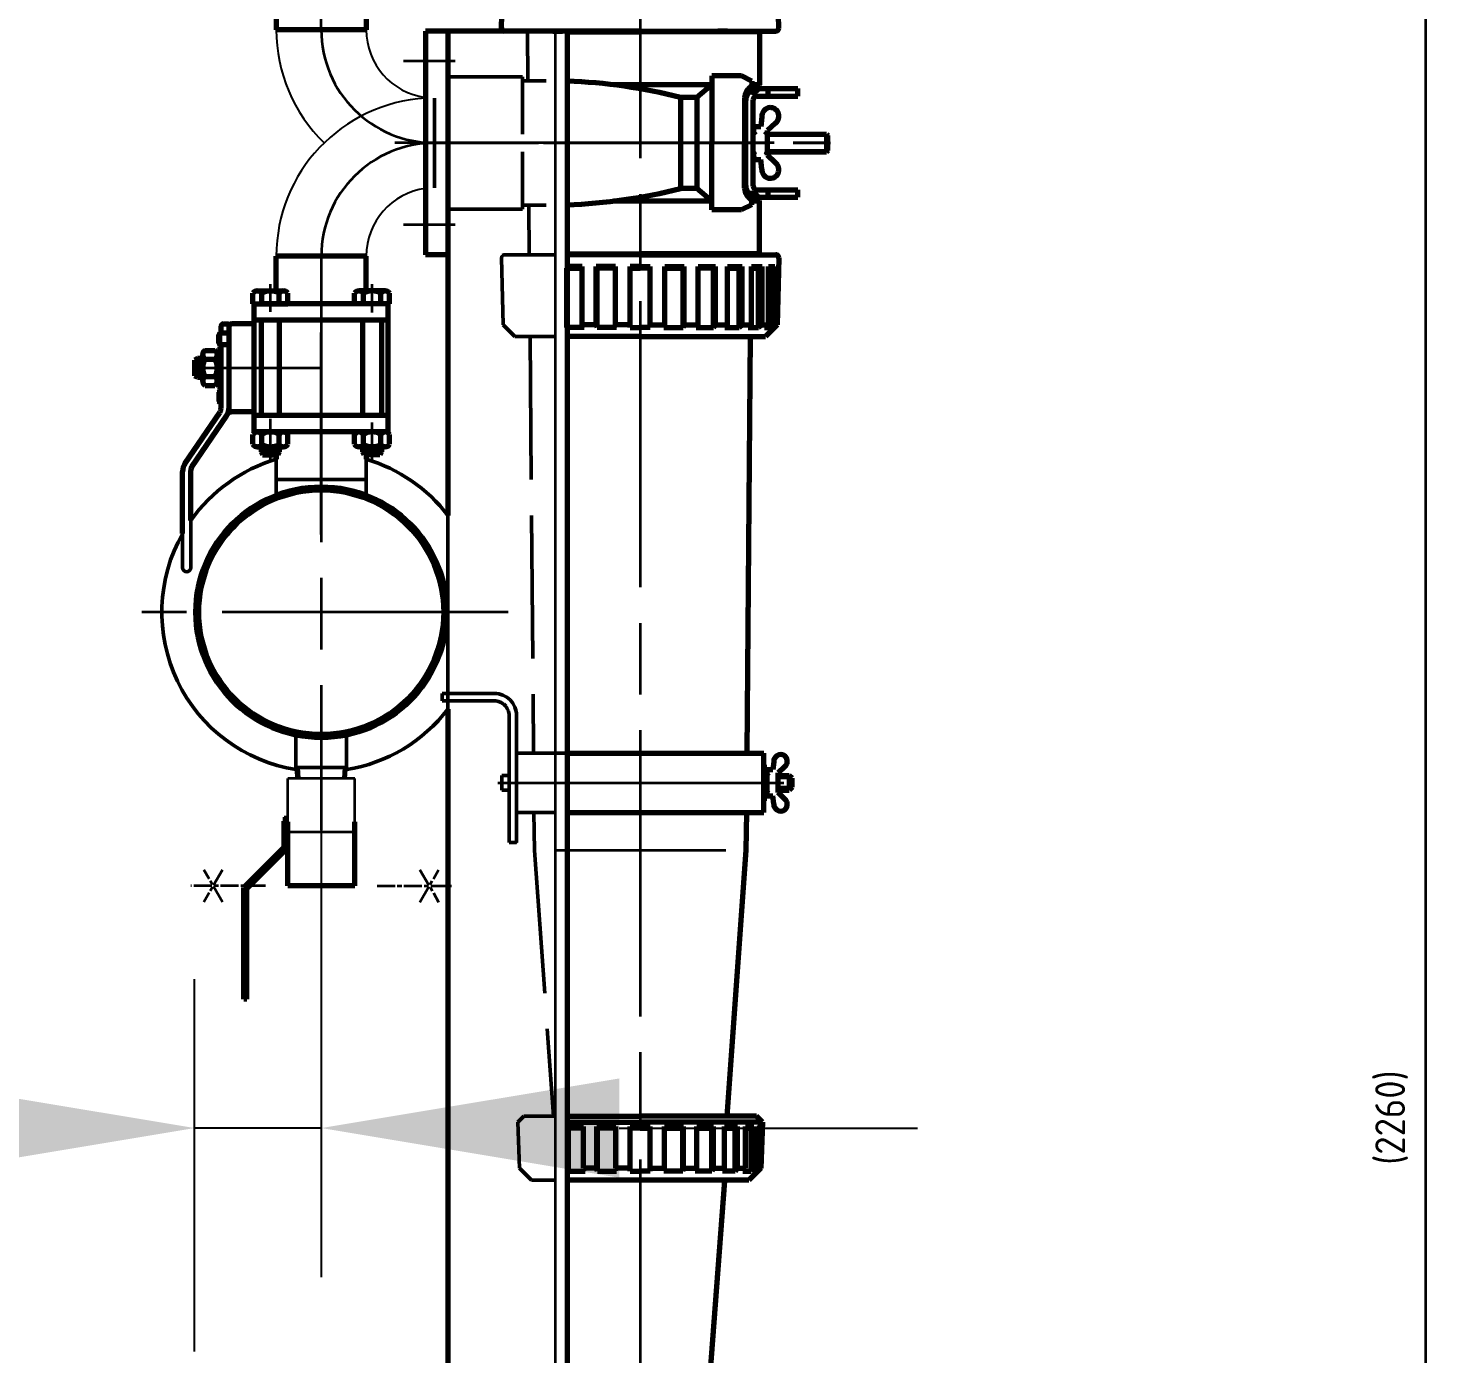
# Model space of a CAD drawing. Header units: millimetres. Extents: x 4423 to 6629, y 3249 to 4171.
# Drawn here: x 4978.6 to 5096.9, y 3859.5 to 3970.7 of the extents above; entities that cross this region are included whole.
import ezdxf

# ---------------------------------------------------------------- set-up
doc = ezdxf.new("R2010")
doc.units = ezdxf.units.MM
for name, pattern in [('ACAD_ISO02W100', [15, 12, -3]), ('ACAD_ISO08W100', [36, 24, -3, 6, -3]), ('DASHED', [0.75, 0.5, -0.25])]:
    doc.linetypes.add(name, pattern=pattern)
doc.layers.add('AHL-CON-70', color=7, linetype='Continuous')
doc.layers.add('AHL-DAS-35', color=3, linetype='DASHED')
for name, color, linetype, lineweight in [('AM_0', 7, 'Continuous', 50), ('M_EQUIP_D1', 3, 'Continuous', 35), ('M_EQUIP_E3', 3, 'Continuous', 35), ('M_EQUIP_E5', 2, 'ACAD_ISO02W100', 50), ('M_EQUIP_E7', 7, 'Continuous', 70), ('M_TANKS_E7', 7, 'Continuous', 70)]:
    doc.layers.add(name, color=color, linetype=linetype, lineweight=lineweight)
doc.styles.add('Simplex', font='SIMPLEX.SHX')
doc.styles.get("Standard").update_dxf_attribs({"font": 'ISOCP.SHX'})
doc.dimstyles.new('AM_ISO$0', dxfattribs={"dimtxt": 3.5, "dimasz": 2.5, "dimexe": 1, "dimexo": 1, "dimgap": 1.5, "dimtad": 1, "dimdsep": 46, "dimtxsty": 'Standard', "dimcen": 0, "dimclrd": 256, "dimclre": 256, "dimclrt": 2, "dimadec": 0, "dimazin": 2, "dimtp": 0.1, "dimtm": 0.1, "dimtfac": 0.71, "dimtmove": 0, "dimatfit": 0, "dimfxl": 1, "dimlwd": -1, "dimlwe": -1, "dimarcsym": 0})
doc.dimstyles.new('nordic-1-35-0', dxfattribs={"dimscale": 10, "dimtxt": 3.5, "dimasz": 2.5, "dimexe": 1.25, "dimexo": 0, "dimgap": 0.6, "dimtad": 1, "dimdec": 0, "dimdsep": 46, "dimtxsty": 'Simplex', "dimcen": 2.5, "dimclrd": 3, "dimclre": 3, "dimclrt": 3, "dimadec": 1, "dimazin": 2, "dimtfac": 1, "dimtdec": 0, "dimtmove": 0, "dimatfit": 0, "dimfxl": 1, "dimtolj": 1, "dimtzin": 0, "dimarcsym": 0})

# ---------------------------------------------------------------- blocks, each defined once
blk = doc.blocks.new('*D27')
at = {"layer": 'Defpoints', "color": 0, "linetype": 'Continuous', "transparency": 16777216}
for p in [(5003.21, 3903.42), (4992.59, 3878.42), (4992.59, 3859.67)]:
    blk.add_point(p, dxfattribs=at)
at = {"layer": 'M_EQUIP_D1', "color": 3, "linetype": 'Continuous', "lineweight": -2, "transparency": 16777216}
for p, q in [((5003.21, 3903.42), (5003.21, 3865.92)), ((4992.59, 3859.67), (4992.59, 3890.92)), ((4967.59, 3878.42), (4914.4, 3878.42)), ((5003.21, 3878.42), (4992.59, 3878.42)), ((5028.21, 3878.42), (5053.21, 3878.42))]:
    blk.add_line(p, q, dxfattribs=at)
at = {"layer": 'M_EQUIP_D1', "color": 3, "linetype": 'Continuous', "transparency": 16777216}
for points in [[(4967.59, 3882.58), (4967.59, 3874.25), (4992.59, 3878.42)], [(5028.21, 3882.58), (5028.21, 3874.25), (5003.21, 3878.42)]]:
    blk.add_solid(points, dxfattribs=at)
at = {"layer": 'M_EQUIP_D1', "color": 3, "linetype": 'Continuous', "transparency": 16777216, "insert": (4928.49, 3889.42), "char_height": 10, "attachment_point": 5, "style": 'Simplex'}
blk.add_mtext('\\A1;85', dxfattribs=at)
blk = doc.blocks.new('TOIMITUSR')
at = {"layer": 'M_EQUIP_E3', "linetype": 'ACAD_ISO08W100', "lineweight": 35}
for p, q in [((87.5, -21.7), (112.5, 21.7)), ((87.5, 21.7), (112.5, -21.7)), ((30, 0), (130, 0))]:
    blk.add_line(p, q, dxfattribs=at)
blk = doc.blocks.new('*D49')
at = {"layer": 'Defpoints', "color": 0, "transparency": 16777216}
for p in [(5012.9, 4020.66), (5095.87, 4020.66), (5082.61, 3737.95)]:
    blk.add_point(p, dxfattribs=at)
at = {"layer": 'M_EQUIP_D1', "linetype": 'ByBlock', "transparency": 16777216}
for p, q in [((5013.9, 4020.66), (5096.87, 4020.66)), ((5095.87, 3740.45), (5095.87, 4018.16)), ((5083.61, 3737.95), (5096.87, 3737.95))]:
    blk.add_line(p, q, dxfattribs=at)
at = {"layer": 'M_EQUIP_D1', "transparency": 16777216}
for points in [[(5095.45, 4018.16), (5096.28, 4018.16), (5095.87, 4020.66)], [(5095.45, 3740.45), (5096.28, 3740.45), (5095.87, 3737.95)]]:
    blk.add_solid(points, dxfattribs=at)
at = {"layer": 'M_EQUIP_D1', "color": 2, "transparency": 16777216, "insert": (5092.99, 3879.3), "char_height": 3.5, "attachment_point": 5, "rotation": 90}
blk.add_mtext('{\\H0.71429x;\\C3;(2260)}', dxfattribs=at)

msp = doc.modelspace()

# ---------------------------------------------------------------- linework, layer by layer
at = {"lineweight": 35}
for p, q in [((5000.3997, 3904.1165), (5000.3997, 3907.7412)), ((5006.0247, 3907.7412), (5000.3997, 3907.7412)), ((5001.1427, 3907.7412), (5001.0956, 3908.495)), ((5005.2818, 3907.7412), (5005.3289, 3908.495)), ((5006.0247, 3904.1165), (5006.0247, 3907.7412)), ((5000.3372, 3904.4912), (5000.0872, 3904.4912)), ((5000.0872, 3904.1693), (5000.0872, 3904.4912)), ((5000.3372, 3904.1266), (5000.3372, 3904.4912)), ((5006.0247, 3903.2412), (5000.0872, 3903.2412))]:
    msp.add_line(p, q, dxfattribs=at)
at = {"layer": 'AHL-CON-70'}
for p, q in [((5006.981, 3970.5765), (4999.4435, 3970.5765)), ((5003.2122, 3951.5765), (4999.4435, 3951.5765)), ((5006.981, 3951.5765), (4999.4435, 3951.5765)), ((5006.981, 3951.5765), (5003.2122, 3951.5765))]:
    msp.add_line(p, q, dxfattribs=at)
at = {"layer": 'AHL-CON-70', "linetype": 'Continuous'}
for centre, radius, start, end in [((5012.7122, 3970.5765), 13.2688, 180, 225.722584), ((5012.7122, 3970.5765), 5.7312, 180, 262.480622), ((5012.7122, 3951.5765), 13.2688, 93.240301, 180), ((5012.7122, 3951.5765), 5.7312, 97.519378, 180)]:
    msp.add_arc(centre, radius, start, end, dxfattribs=at)
at = {"layer": 'AHL-DAS-35', "color": 3, "linetype": 'DASHED'}
msp.add_point((5019.595, 3902.389), dxfattribs=at)
at = {"layer": 'AM_0'}
for p, q in [((4999.4435, 3934.5345), (4999.4435, 3932.8265)), ((5006.981, 3934.5345), (5006.981, 3932.8265)), ((4999.4435, 3932.8265), (4999.4435, 3931.5219)), ((5003.2122, 3932.8265), (4999.4435, 3932.8265)), ((5006.981, 3932.8265), (5003.2122, 3932.8265)), ((5006.981, 3932.8265), (5006.981, 3931.5219)), ((4992.2668, 3925.4399), (4992.2668, 3929.3884)), ((5013.8372, 3929.8255), (5013.8372, 3913.5774)), ((4991.5872, 3925.4399), (4991.5872, 3928.3159)), ((5001.0841, 3908.6787), (5001.0841, 3911.4003)), ((5005.3403, 3908.6787), (5005.3403, 3911.4003)), ((5001.0841, 3908.6787), (5002.5705, 3908.6787)), ((5001.0956, 3908.495), (5001.0841, 3908.6787)), ((5001.2691, 3908.6787), (5001.3277, 3907.7412)), ((5002.5705, 3908.6787), (5005.3403, 3908.6787)), ((5005.1553, 3908.6787), (5005.0968, 3907.7412)), ((5005.3289, 3908.495), (5005.3403, 3908.6787))]:
    msp.add_line(p, q, dxfattribs=at)
for centre, radius, start, end in [((5003.2122, 3921.7015), 13.375, 106.366213, 144.919676), ((5003.2122, 3921.7015), 13.375, 37.402084, 73.633787), ((5003.2122, 3921.7015), 13.375, 150.361042, 260.894453), ((4991.927, 3925.4399), 0.3398, 180, 0), ((5003.2122, 3921.7015), 13.375, 279.105547, 322.597916)]:
    msp.add_arc(centre, radius, start, end, dxfattribs=at)
at = {"layer": 'Defpoints', "color": 0, "linetype": 'ByBlock'}
for p in [(5015.6936, 3961.0765), (5008.9421, 3947.5765)]:
    msp.add_point(p, dxfattribs=at)
at = {"layer": 'M_EQUIP_E3', "color": 3, "linetype": 'ACAD_ISO08W100', "lineweight": 35}
for p, q in [((5003.2122, 3970.5765), (5003.2122, 4028.6664)), ((5029.9622, 3983.7922), (5029.9622, 3798.3672)), ((5014.436, 3967.9515), (5010.1135, 3967.9515)), ((5023.7091, 3961.0765), (5009.3723, 3961.0765)), ((5012.5872, 3961.0765), (5021.4209, 3961.0765)), ((5029.9622, 3961.0765), (5015.6936, 3961.0765)), ((5021.8641, 3961.0765), (5040.5368, 3961.0765)), ((5041.1925, 3961.0765), (5029.9622, 3961.0765)), ((5039.2419, 3961.0765), (5040.8419, 3961.0765)), ((5045.7122, 3961.0765), (5042.8066, 3961.0765)), ((5042.8066, 3961.0765), (5045.9279, 3961.0765)), ((5014.436, 3954.2015), (5010.1135, 3954.2015)), ((5003.2122, 3951.5765), (5003.2122, 3903.4164)), ((4998.9464, 3946.8946), (4998.9464, 3949.2322)), ((5007.478, 3946.8431), (5007.478, 3949.2322)), ((5003.2122, 3928.2149), (5003.2122, 3945.1834)), ((4992.5872, 3942.2015), (5003.2122, 3942.2015)), ((4998.9464, 3934.4897), (4998.9464, 3937.9341)), ((5007.478, 3934.4897), (5007.478, 3937.6254)), ((5018.8996, 3921.7015), (4988.1498, 3921.7015)), ((5003.2122, 3914.2044), (5003.2122, 3905.6499)), ((5018.0158, 3907.389), (5043.9341, 3907.389)), ((5039.9544, 3907.389), (5040.9544, 3907.389)), ((5040.4194, 3907.389), (5041.6994, 3907.389))]:
    msp.add_line(p, q, dxfattribs=at)
at = {"layer": 'M_EQUIP_E3', "color": 3, "linetype": 'Continuous', "lineweight": 35}
for p, q in [((5022.8372, 3970.4515), (5022.8372, 3738.9475)), ((5045.7122, 3961.7015), (5040.6419, 3961.7015)), ((5045.7122, 3960.4515), (5040.6419, 3960.4515)), ((4992.5872, 3942.8617), (4993.2538, 3942.8617)), ((4992.5872, 3941.5413), (4993.2538, 3941.5413)), ((4998.2862, 3934.9172), (4998.2862, 3935.5838)), ((4999.6066, 3934.9172), (4999.6066, 3935.5838)), ((5006.8178, 3934.9172), (5006.8178, 3935.5838)), ((5008.1382, 3934.9172), (5008.1382, 3935.5838)), ((5042.72, 3907.764), (5041.5394, 3907.764)), ((5042.72, 3907.014), (5041.5394, 3907.014)), ((5037.1365, 3901.7015), (5022.8198, 3901.7015))]:
    msp.add_line(p, q, dxfattribs=at)
at = {"layer": 'M_EQUIP_E3', "color": 3, "linetype": 'ACAD_ISO08W100', "lineweight": 35}
for centre, start, end in [((5012.7122, 3970.5765), 180, 270), ((5012.7122, 3951.5765), 90, 180)]:
    msp.add_arc(centre, 9.5, start, end, dxfattribs=at)
at = {"layer": 'M_EQUIP_E5', "color": 2, "linetype": 'ACAD_ISO02W100', "lineweight": 50}
for p, q in [((5020.5004, 3970.4515), (5020.5365, 3966.2952)), ((5020.0872, 3966.6327), (5013.8372, 3966.6327)), ((5020.0872, 3966.6327), (5020.0872, 3961.8265)), ((5022.0847, 3966.2952), (5020.0872, 3966.2952)), ((5012.7122, 3964.8452), (5012.7122, 3957.3077)), ((5020.0872, 3955.5202), (5020.0872, 3960.3265)), ((5020.0872, 3955.5202), (5013.8372, 3955.5202)), ((5022.0847, 3955.8577), (5020.0872, 3955.8577)), ((5020.6271, 3955.8577), (5020.6631, 3951.7015)), ((5018.3427, 3951.4462), (5018.4622, 3945.8265)), ((5022.8372, 3951.7015), (5018.5926, 3951.7015)), ((5018.4622, 3945.8265), (5019.4622, 3944.8265)), ((5022.8372, 3944.8265), (5019.4622, 3944.8265)), ((5020.7228, 3944.8265), (5021.026, 3909.889)), ((5013.345, 3914.889), (5013.345, 3914.264)), ((5017.72, 3914.889), (5013.345, 3914.889)), ((5013.345, 3914.264), (5017.72, 3914.264)), ((5018.97, 3902.389), (5018.97, 3913.014)), ((5019.595, 3902.389), (5019.595, 3913.014)), ((5019.595, 3909.889), (5023.8372, 3909.889)), ((5018.345, 3908.014), (5018.97, 3908.014)), ((5018.345, 3906.764), (5018.345, 3908.014)), ((5018.345, 3906.764), (5018.97, 3906.764)), ((5019.595, 3904.889), (5022.8372, 3904.889)), ((5021.0524, 3904.889), (5021.0872, 3901.7015)), ((5018.97, 3902.389), (5019.595, 3902.389)), ((5021.0872, 3901.7015), (5022.7029, 3879.4157)), ((5019.7122, 3878.9157), (5020.2122, 3879.4157)), ((5020.2122, 3879.4157), (5022.8372, 3879.4157)), ((5019.7122, 3878.9157), (5019.8372, 3875.0407)), ((5019.8372, 3875.0407), (5020.8372, 3874.0407)), ((5022.8372, 3874.0407), (5020.8372, 3874.0407))]:
    msp.add_line(p, q, dxfattribs=at)
for centre, radius, start, end in [((5018.5926, 3951.4515), 0.25, 90, 181.218875), ((5017.72, 3913.014), 1.875, 0, 90), ((5017.72, 3913.014), 1.25, 0, 90)]:
    msp.add_arc(centre, radius, start, end, dxfattribs=at)
at = {"layer": 'M_EQUIP_E7', "linetype": 'Continuous'}
for p, q in [((5018.3427, 3970.7068), (5018.4622, 3976.3265)), ((5041.5818, 3970.7068), (5041.4622, 3976.3265)), ((5006.981, 3970.5765), (4999.4435, 3970.5765)), ((5029.9622, 3970.4515), (5018.5926, 3970.4515)), ((5022.6322, 3970.4515), (5023.437, 3970.4515)), ((5023.8372, 3970.3935), (5029.9622, 3970.3935)), ((5029.9622, 3970.4515), (5041.3318, 3970.4515)), ((5039.9622, 3970.3935), (5029.9622, 3970.3935)), ((5037.2923, 3970.4515), (5036.4874, 3970.4515)), ((5039.9957, 3970.4515), (5039.9622, 3970.3935)), ((5039.9957, 3970.4515), (5039.9622, 3970.3935)), ((5039.9622, 3970.3935), (5039.9622, 3965.9515)), ((5039.9622, 3970.3935), (5039.9622, 3965.9515)), ((5035.9622, 3965.9515), (5027.7373, 3965.9515)), ((5035.9622, 3966.7015), (5035.9622, 3961.0765)), ((5038.4622, 3966.7015), (5035.9622, 3966.7015)), ((5039.3372, 3966.264), (5039.3372, 3965.889)), ((5039.9622, 3965.9515), (5039.3372, 3965.9515)), ((5034.7122, 3964.8936), (5033.3372, 3964.8936)), ((5034.7122, 3964.8936), (5034.7122, 3961.0765)), ((5038.7122, 3964.8566), (5038.7122, 3961.0765)), ((5034.7122, 3961.0765), (5034.7122, 3957.2593)), ((5035.9622, 3955.4515), (5035.9622, 3961.0765)), ((5038.7122, 3957.2964), (5038.7122, 3961.0765)), ((5035.9622, 3956.2015), (5027.7373, 3956.2015)), ((5034.7122, 3957.2593), (5033.3372, 3957.2593)), ((5039.3372, 3955.889), (5039.3372, 3956.264)), ((5039.9622, 3956.2015), (5039.3372, 3956.2015)), ((5039.9622, 3951.7595), (5039.9622, 3956.2015)), ((5038.4622, 3955.4515), (5035.9622, 3955.4515)), ((5006.981, 3951.5765), (4999.4435, 3951.5765)), ((5023.8372, 3951.7595), (5029.9622, 3951.7595)), ((5029.9622, 3951.7015), (5023.8372, 3951.7015)), ((5039.9622, 3951.7595), (5029.9622, 3951.7595)), ((5029.9622, 3951.7015), (5041.3318, 3951.7015)), ((5037.2923, 3951.7015), (5036.4874, 3951.7015)), ((5039.9957, 3951.7015), (5039.9622, 3951.7595)), ((5041.5818, 3951.4462), (5041.4622, 3945.8265)), ((5023.8193, 3945.5963), (5023.8193, 3950.5727)), ((5023.8193, 3950.5727), (5025.1046, 3950.5727)), ((5025.1046, 3950.7015), (5023.8372, 3950.7015)), ((5025.1046, 3945.8172), (5025.1046, 3950.7015)), ((5026.2735, 3945.8172), (5026.2735, 3950.7015)), ((5026.362, 3950.5727), (5026.2735, 3950.7015)), ((5027.8837, 3950.7015), (5026.2735, 3950.7015)), ((5026.362, 3945.5963), (5026.362, 3950.5727)), ((5027.8837, 3950.5727), (5026.362, 3950.5727)), ((5027.8837, 3945.8172), (5027.8837, 3950.7015)), ((5029.9622, 3950.7015), (5029.131, 3950.7015)), ((5029.131, 3945.5963), (5029.131, 3950.7015)), ((5029.131, 3950.5727), (5029.9622, 3950.5727)), ((5029.9622, 3950.7015), (5030.7935, 3950.7015)), ((5030.7935, 3950.5727), (5029.9622, 3950.5727)), ((5030.7935, 3945.5963), (5030.7935, 3950.7015)), ((5032.0407, 3950.7015), (5033.651, 3950.7015)), ((5032.0407, 3945.8172), (5032.0407, 3950.7015)), ((5032.0407, 3950.5727), (5033.5624, 3950.5727)), ((5033.5624, 3950.5727), (5033.651, 3950.7015)), ((5033.5624, 3945.5963), (5033.5624, 3950.5727)), ((5033.651, 3945.8172), (5033.651, 3950.7015)), ((5034.8198, 3945.8172), (5034.8198, 3950.7015)), ((5034.8198, 3950.7015), (5036.2767, 3950.7015)), ((5036.1051, 3950.5727), (5034.8198, 3950.5727)), ((5036.2767, 3950.7015), (5036.1051, 3950.5727)), ((5036.1051, 3945.5963), (5036.1051, 3950.5727)), ((5036.2767, 3945.8172), (5036.2767, 3950.7015)), ((5037.2938, 3945.8172), (5037.2938, 3950.7015)), ((5037.2938, 3950.7015), (5038.5057, 3950.7015)), ((5037.2938, 3950.5727), (5038.2619, 3950.5727)), ((5038.5057, 3950.7015), (5038.2619, 3950.5727)), ((5038.2619, 3945.5963), (5038.2619, 3950.5727)), ((5038.5057, 3945.8172), (5038.5057, 3950.7015)), ((5039.307, 3950.7015), (5040.1978, 3950.7015)), ((5039.307, 3945.8172), (5039.307, 3950.7015)), ((5039.307, 3950.5727), (5039.8971, 3950.5727)), ((5040.1978, 3950.7015), (5039.8971, 3950.5727)), ((5039.8971, 3945.5963), (5039.8971, 3950.5727)), ((5040.1978, 3945.8172), (5040.1978, 3950.7015)), ((5040.7331, 3950.7015), (5041.2468, 3950.7015)), ((5040.7331, 3945.8172), (5040.7331, 3950.7015)), ((5040.7331, 3950.5727), (5040.9081, 3950.5727)), ((5041.2468, 3950.7015), (5040.9081, 3950.5727)), ((5040.9081, 3945.5963), (5040.9081, 3950.5727)), ((5041.2468, 3945.8172), (5041.2468, 3950.7015)), ((5041.4824, 3950.7015), (5041.5659, 3950.7015)), ((5041.4824, 3946.7743), (5041.4824, 3950.7015)), ((5041.4824, 3950.5727), (5041.5632, 3950.5727)), ((5025.2762, 3945.5963), (5023.8193, 3945.5963)), ((5025.1046, 3945.8172), (5025.2762, 3945.5963)), ((5026.2735, 3945.8172), (5025.1046, 3945.8172)), ((5026.362, 3945.5963), (5026.2735, 3945.8172)), ((5027.9723, 3945.5963), (5026.362, 3945.5963)), ((5029.131, 3945.8172), (5027.8837, 3945.8172)), ((5027.8837, 3945.8172), (5027.9723, 3945.5963)), ((5029.131, 3945.5963), (5029.9622, 3945.5963)), ((5030.7935, 3945.5963), (5029.9622, 3945.5963)), ((5030.7935, 3945.8172), (5032.0407, 3945.8172)), ((5032.0407, 3945.8172), (5031.9521, 3945.5963)), ((5031.9521, 3945.5963), (5033.5624, 3945.5963)), ((5033.5624, 3945.5963), (5033.651, 3945.8172)), ((5033.651, 3945.8172), (5034.8198, 3945.8172)), ((5034.8198, 3945.8172), (5034.6483, 3945.5963)), ((5034.6483, 3945.5963), (5036.1051, 3945.5963)), ((5036.1051, 3945.5963), (5036.2767, 3945.8172)), ((5036.2767, 3945.8172), (5037.2938, 3945.8172)), ((5037.2938, 3945.8172), (5037.0499, 3945.5963)), ((5037.0499, 3945.5963), (5038.2619, 3945.5963)), ((5038.2619, 3945.5963), (5038.5057, 3945.8172)), ((5038.5057, 3945.8172), (5039.307, 3945.8172)), ((5039.307, 3945.8172), (5039.0063, 3945.5963)), ((5039.0063, 3945.5963), (5039.8971, 3945.5963)), ((5039.8971, 3945.5963), (5040.1978, 3945.8172)), ((5040.1978, 3945.8172), (5040.7331, 3945.8172)), ((5040.7331, 3945.8172), (5040.3944, 3945.5963)), ((5040.3944, 3945.5963), (5040.9081, 3945.5963)), ((5041.4622, 3945.8265), (5040.4622, 3944.8265)), ((5041.2468, 3945.8172), (5040.9081, 3945.5963)), ((5041.2468, 3945.8172), (5041.453, 3945.8172)), ((5029.9622, 3944.8265), (5023.8372, 3944.8265)), ((5029.9622, 3944.8265), (5040.4622, 3944.8265)), ((5023.8372, 3879.4157), (5029.9622, 3879.4157)), ((5039.7122, 3879.4157), (5029.9622, 3879.4157)), ((5040.2122, 3878.9157), (5039.7122, 3879.4157)), ((5023.8074, 3878.5407), (5023.943, 3878.4086)), ((5025.206, 3878.5407), (5023.8074, 3878.5407)), ((5023.8372, 3878.9157), (5029.9622, 3878.9157)), ((5023.943, 3874.7907), (5023.943, 3878.4086)), ((5025.206, 3878.4086), (5023.943, 3878.4086)), ((5025.206, 3875.0407), (5025.206, 3878.5407)), ((5026.3217, 3875.0407), (5026.3217, 3878.5407)), ((5026.3217, 3878.5407), (5026.3924, 3878.4086)), ((5027.9169, 3878.5407), (5026.3217, 3878.5407)), ((5026.3924, 3874.7907), (5026.3924, 3878.4086)), ((5027.9169, 3878.4086), (5026.3924, 3878.4086)), ((5027.9169, 3875.0407), (5027.9169, 3878.5407)), ((5029.9622, 3878.5407), (5029.131, 3878.5407)), ((5029.131, 3874.7907), (5029.131, 3878.5407)), ((5029.9622, 3878.4086), (5029.131, 3878.4086)), ((5040.2122, 3878.9157), (5029.9622, 3878.9157)), ((5029.9622, 3878.5407), (5030.7935, 3878.5407)), ((5029.9622, 3878.4086), (5030.7935, 3878.4086)), ((5030.7935, 3874.7907), (5030.7935, 3878.5407)), ((5032.0076, 3878.5407), (5033.6027, 3878.5407)), ((5032.0076, 3875.0407), (5032.0076, 3878.5407)), ((5032.0076, 3878.4086), (5033.532, 3878.4086)), ((5033.6027, 3878.5407), (5033.532, 3878.4086)), ((5033.532, 3874.7907), (5033.532, 3878.4086)), ((5033.6027, 3875.0407), (5033.6027, 3878.5407)), ((5034.7184, 3878.5407), (5036.117, 3878.5407)), ((5034.7184, 3875.0407), (5034.7184, 3878.5407)), ((5034.7184, 3878.4086), (5035.9814, 3878.4086)), ((5036.117, 3878.5407), (5035.9814, 3878.4086)), ((5035.9814, 3874.7907), (5035.9814, 3878.4086)), ((5036.117, 3875.0407), (5036.117, 3878.5407)), ((5037.044, 3875.0407), (5037.044, 3878.5407)), ((5037.044, 3878.5407), (5038.1327, 3878.5407)), ((5037.044, 3878.4086), (5037.9431, 3878.4086)), ((5038.1327, 3878.5407), (5037.9431, 3878.4086)), ((5037.9431, 3874.7907), (5037.9431, 3878.4086)), ((5038.1327, 3875.0407), (5038.1327, 3878.5407)), ((5038.7958, 3878.5407), (5039.4865, 3878.5407)), ((5038.7958, 3875.0407), (5038.7958, 3878.5407)), ((5038.7958, 3878.4086), (5039.2583, 3878.4086)), ((5039.4865, 3878.5407), (5039.2583, 3878.4086)), ((5039.2583, 3874.7907), (5039.2583, 3878.4086)), ((5039.4865, 3875.0407), (5039.4865, 3878.5407)), ((5040.0686, 3878.5407), (5039.832, 3878.4149)), ((5039.832, 3878.5407), (5040.0686, 3878.5407)), ((5039.832, 3875.0407), (5039.832, 3878.5407)), ((5040.0686, 3875.0221), (5040.0686, 3878.5407)), ((5040.2122, 3878.9157), (5040.0872, 3875.0407)), ((5023.943, 3874.7907), (5025.3416, 3874.7907)), ((5025.206, 3875.0407), (5025.3416, 3874.7907)), ((5026.3217, 3875.0407), (5025.206, 3875.0407)), ((5026.3924, 3874.7907), (5026.3217, 3875.0407)), ((5026.3924, 3874.7907), (5027.9876, 3874.7907)), ((5027.9169, 3875.0407), (5027.9876, 3874.7907)), ((5029.131, 3875.0407), (5027.9169, 3875.0407)), ((5029.131, 3874.7907), (5029.9622, 3874.7907)), ((5030.7935, 3874.7907), (5029.9622, 3874.7907)), ((5030.7935, 3875.0407), (5032.0076, 3875.0407)), ((5032.0076, 3875.0407), (5031.9369, 3874.7907)), ((5033.532, 3874.7907), (5031.9369, 3874.7907)), ((5033.532, 3874.7907), (5033.6027, 3875.0407)), ((5033.6027, 3875.0407), (5034.7184, 3875.0407)), ((5034.7184, 3875.0407), (5034.5828, 3874.7907)), ((5035.9814, 3874.7907), (5034.5828, 3874.7907)), ((5036.117, 3875.0407), (5035.9814, 3874.7907)), ((5036.117, 3875.0407), (5037.044, 3875.0407)), ((5037.044, 3875.0407), (5036.8544, 3874.7907)), ((5037.9431, 3874.7907), (5036.8544, 3874.7907)), ((5037.9431, 3874.7907), (5038.1327, 3875.0407)), ((5038.1327, 3875.0407), (5038.7958, 3875.0407)), ((5038.7958, 3875.0407), (5038.5676, 3874.7907)), ((5038.5676, 3874.7907), (5039.2583, 3874.7907)), ((5040.0872, 3875.0407), (5039.0872, 3874.0407)), ((5039.2583, 3874.7907), (5039.4865, 3875.0407)), ((5039.4865, 3875.0407), (5039.832, 3875.0407)), ((5039.832, 3875.0407), (5039.5837, 3874.7907)), ((5039.5837, 3874.7907), (5039.8372, 3874.7907)), ((5039.0872, 3874.0407), (5029.9622, 3874.0407))]:
    msp.add_line(p, q, dxfattribs=at)
at = {"layer": 'M_EQUIP_E7', "color": 7, "linetype": 'Continuous', "lineweight": 70}
for p, q in [((4999.4435, 3973.4891), (4999.4435, 3970.5765)), ((5006.981, 3973.4891), (5006.981, 3970.5765)), ((5023.8372, 3970.4515), (5011.9622, 3970.4515)), ((5011.9622, 3970.4515), (5011.9622, 3951.7015)), ((5013.8372, 3970.4515), (5013.8372, 3929.8255)), ((5023.8372, 3970.4515), (5023.8372, 3738.9475)), ((5013.8372, 3969.1392), (5013.8372, 3953.0138)), ((5013.8372, 3969.1392), (5013.8372, 3953.0138)), ((5013.8372, 3969.1392), (5013.8372, 3953.0138)), ((5035.9622, 3965.9515), (5034.7122, 3964.8936)), ((5039.3372, 3966.264), (5038.4622, 3966.7015)), ((5039.8169, 3965.639), (5043.1919, 3965.639)), ((5040.6919, 3965.014), (5040.6919, 3965.639)), ((5043.1919, 3965.014), (5043.1919, 3965.639)), ((5033.3372, 3964.8936), (5033.3372, 3961.0765)), ((5038.8169, 3957.514), (5038.8169, 3964.639)), ((5039.3372, 3965.3265), (5038.8414, 3965.3265)), ((5039.4419, 3957.4515), (5039.4419, 3964.7015)), ((5039.7544, 3965.014), (5043.1919, 3965.014)), ((5040.1716, 3963.28), (5040.0761, 3962.454)), ((5039.4419, 3960.0434), (5039.4419, 3962.1096)), ((5039.6419, 3962.454), (5040.0761, 3962.454)), ((5041.2992, 3962.7428), (5040.6419, 3962.1096)), ((5040.6419, 3960.0434), (5040.6419, 3962.1096)), ((5033.3372, 3961.0765), (5033.3372, 3957.2593)), ((5040.6419, 3961.8265), (5045.5872, 3961.8265)), ((5045.5872, 3961.8265), (5045.7122, 3961.7015)), ((5045.5872, 3961.8265), (5045.5872, 3960.3265)), ((5045.5872, 3961.8265), (5045.7122, 3961.7015)), ((5045.7122, 3960.4515), (5045.7122, 3961.7015)), ((5045.7122, 3960.4515), (5045.7122, 3961.7015)), ((5039.6419, 3959.699), (5040.0761, 3959.699)), ((5040.1716, 3958.873), (5040.0761, 3959.699)), ((5040.6419, 3960.3265), (5045.5872, 3960.3265)), ((5041.2992, 3959.4102), (5040.6419, 3960.0434)), ((5045.5872, 3960.3265), (5045.7122, 3960.4515)), ((5045.7122, 3960.4515), (5045.5872, 3960.3265)), ((5035.9622, 3956.2015), (5034.7122, 3957.2593)), ((5039.3372, 3956.8265), (5038.8414, 3956.8265)), ((5039.7544, 3957.139), (5043.1919, 3957.139)), ((5039.8169, 3956.514), (5043.1919, 3956.514)), ((5040.6919, 3956.514), (5040.6919, 3957.139)), ((5043.1919, 3956.514), (5043.1919, 3957.139)), ((5039.3372, 3955.889), (5038.4622, 3955.4515)), ((4999.4435, 3948.6638), (4999.4435, 3951.5765)), ((5006.981, 3948.6638), (5006.981, 3951.5765)), ((5013.8372, 3951.7015), (5011.9622, 3951.7015)), ((4997.4824, 3947.5765), (4997.4824, 3948.4826)), ((4997.8484, 3948.6638), (5000.0445, 3948.6638)), ((4998.2144, 3947.5765), (4998.2144, 3948.4826)), ((4999.6785, 3947.5765), (4999.6785, 3948.4826)), ((5000.4105, 3947.5765), (5000.4105, 3948.4826)), ((5006.0139, 3947.5765), (5006.0139, 3948.4826)), ((5008.5761, 3948.6638), (5006.38, 3948.6638)), ((5006.746, 3947.5765), (5006.746, 3948.4826)), ((5008.21, 3947.5765), (5008.21, 3948.4826)), ((5008.9421, 3947.5765), (5008.9421, 3948.4826)), ((4997.4824, 3947.5765), (5000.4105, 3947.5765)), ((5008.9421, 3947.5765), (5006.0139, 3947.5765)), ((4994.8072, 3945.1141), (4994.8072, 3945.6966)), ((4995.0013, 3945.8908), (4995.2926, 3945.8908)), ((4997.393, 3945.8908), (4995.6809, 3945.8908)), ((4998.1697, 3946.2015), (4998.1697, 3938.2015)), ((4999.7231, 3938.2015), (4999.7231, 3946.2015)), ((5006.7013, 3938.2015), (5006.7013, 3946.2015)), ((5008.2547, 3946.2015), (5008.2547, 3938.2015)), ((4994.613, 3945.017), (4994.7101, 3945.1141)), ((4994.613, 3944.2403), (4994.613, 3945.017)), ((4995.4868, 3945.1141), (4994.7101, 3945.1141)), ((4994.7101, 3944.1432), (4994.7101, 3945.1141)), ((5039.2017, 3944.8265), (5038.8985, 3909.889)), ((4993.2538, 3943.2995), (4993.2538, 3941.1034)), ((4993.4609, 3943.6655), (4994.2894, 3943.6655)), ((4994.4965, 3943.7549), (4994.4965, 3940.6481)), ((4994.8072, 3943.7549), (4994.4965, 3943.7549)), ((4994.7101, 3944.1432), (4994.613, 3944.2403)), ((4995.4868, 3944.1432), (4994.7101, 3944.1432)), ((4994.8072, 3938.8094), (4994.8072, 3944.1432)), ((4994.8072, 3940.6481), (4994.8072, 3943.7549)), ((4992.8202, 3942.9782), (4992.5872, 3942.8617)), ((4992.5872, 3942.8617), (4992.5872, 3941.5413)), ((4993.2538, 3942.9782), (4992.8202, 3942.9782)), ((4992.8202, 3942.9782), (4992.8202, 3941.4248)), ((4993.4609, 3942.9335), (4994.2894, 3942.9335)), ((4992.5872, 3941.5413), (4992.8202, 3941.4248)), ((4992.8202, 3941.4248), (4993.2538, 3941.4248)), ((4993.4609, 3941.4694), (4994.2894, 3941.4694)), ((4993.4609, 3940.7374), (4994.2894, 3940.7374)), ((4994.4965, 3940.6481), (4994.8072, 3940.6481)), ((4994.613, 3940.1627), (4994.7101, 3940.2597)), ((4994.613, 3940.1627), (4994.613, 3939.386)), ((4994.7101, 3939.2889), (4994.7101, 3940.2597)), ((4994.8072, 3940.2597), (4994.7101, 3940.2597)), ((4991.8049, 3934.2189), (4994.6983, 3938.457)), ((4994.7101, 3939.2889), (4994.613, 3939.386)), ((4994.8072, 3939.2889), (4994.7101, 3939.2889)), ((4997.393, 3938.5122), (4995.6809, 3938.5122)), ((4992.3757, 3933.9465), (4995.2691, 3938.1846)), ((4997.4824, 3935.7909), (4997.4824, 3936.6194)), ((4997.8484, 3936.8265), (5000.0445, 3936.8265)), ((4998.2144, 3935.7909), (4998.2144, 3936.6194)), ((4999.6785, 3935.7909), (4999.6785, 3936.6194)), ((5000.4105, 3935.7909), (5000.4105, 3936.6194)), ((5006.0139, 3935.7909), (5006.0139, 3936.6194)), ((5008.5761, 3936.8265), (5006.38, 3936.8265)), ((5006.746, 3935.7909), (5006.746, 3936.6194)), ((5008.21, 3935.7909), (5008.21, 3936.6194)), ((5008.9421, 3935.7909), (5008.9421, 3936.6194)), ((4997.8484, 3935.5838), (5000.0445, 3935.5838)), ((4998.1697, 3935.5838), (4998.1697, 3935.1502)), ((4998.1697, 3935.1502), (4999.7231, 3935.1502)), ((4998.1697, 3935.1502), (4998.2862, 3934.9172)), ((4998.2862, 3934.9172), (4999.6066, 3934.9172)), ((4999.4435, 3934.9172), (4999.4435, 3934.5345)), ((4999.6066, 3934.9172), (4999.7231, 3935.1502)), ((4999.7231, 3935.1502), (4999.7231, 3935.5838)), ((5008.5761, 3935.5838), (5006.38, 3935.5838)), ((5006.7013, 3935.1502), (5006.7013, 3935.5838)), ((5006.8178, 3934.9172), (5006.7013, 3935.1502)), ((5008.2547, 3935.1502), (5006.7013, 3935.1502)), ((5008.1382, 3934.9172), (5006.8178, 3934.9172)), ((5006.981, 3934.9172), (5006.981, 3934.5345)), ((5008.2547, 3935.1502), (5008.1382, 3934.9172)), ((5008.2547, 3935.5838), (5008.2547, 3935.1502)), ((4991.5872, 3928.3159), (4991.5872, 3933.5141)), ((4991.5872, 3928.3159), (4991.5872, 3933.4057)), ((4992.2668, 3929.3884), (4992.2668, 3933.5941)), ((5013.8372, 3913.5774), (5013.8372, 3907.4098)), ((5023.8372, 3909.889), (5040.3294, 3909.889)), ((5040.3294, 3904.889), (5040.3294, 3909.889)), ((5041.1632, 3909.1518), (5041.0868, 3908.491)), ((5040.3294, 3906.0765), (5040.3294, 3908.7015)), ((5040.3294, 3908.7015), (5040.5794, 3908.7015)), ((5040.5794, 3908.7015), (5040.5794, 3906.0765)), ((5040.5794, 3906.5625), (5040.5794, 3908.2155)), ((5040.7394, 3908.491), (5041.0868, 3908.491)), ((5042.0652, 3908.722), (5041.5394, 3908.2155)), ((5041.5394, 3906.5625), (5041.5394, 3908.2155)), ((5041.5394, 3908.014), (5042.47, 3908.014)), ((5042.72, 3907.764), (5042.47, 3908.014)), ((5042.47, 3908.014), (5042.47, 3906.764)), ((5042.72, 3907.014), (5042.72, 3907.764)), ((5013.8372, 3907.4098), (5013.8372, 3806.6998)), ((5041.5394, 3906.764), (5042.47, 3906.764)), ((5042.0652, 3906.0559), (5041.5394, 3906.5625)), ((5042.72, 3907.014), (5042.47, 3906.764)), ((5040.5794, 3906.0765), (5040.3294, 3906.0765)), ((5040.7394, 3906.287), (5041.0868, 3906.287)), ((5041.1632, 3905.6262), (5041.0868, 3906.287)), ((5000.0872, 3901.9912), (5000.0872, 3904.1693)), ((5000.3372, 3901.8877), (5000.3372, 3904.1266)), ((5000.3997, 3898.7412), (5000.3997, 3904.1165)), ((5006.0247, 3898.7412), (5006.0247, 3904.1165)), ((5023.8372, 3904.889), (5040.3294, 3904.889)), ((5038.8721, 3904.889), (5038.8372, 3901.7015)), ((5000.0872, 3901.9912), (4996.7122, 3898.6162)), ((5000.3372, 3901.8877), (4996.9622, 3898.5127)), ((5000.3372, 3901.9912), (5000.0872, 3901.9912)), ((5038.8372, 3901.7015), (5037.2215, 3879.4157)), ((4996.7122, 3889.2412), (4996.7122, 3898.6162)), ((4996.9622, 3889.2412), (4996.9622, 3898.5127)), ((5006.0247, 3898.7412), (5000.3997, 3898.7412)), ((4996.9622, 3889.2412), (4996.7122, 3889.2412)), ((5039.0247, 3878.9157), (5037.6273, 3878.9157)), ((5037.9472, 3876.1657), (5037.9472, 3875.2907)), ((5029.9622, 3874.0407), (5023.8372, 3874.0407))]:
    msp.add_line(p, q, dxfattribs=at)
at = {"layer": 'M_EQUIP_E7', "color": 7}
for p, q in [((4997.5872, 3938.318), (4997.5872, 3947.5765)), ((5008.1807, 3947.5765), (4998.2437, 3947.5765)), ((5008.8372, 3936.8265), (5008.8372, 3947.5765)), ((4995.4868, 3938.8894), (4995.4868, 3945.6966)), ((5008.8372, 3946.2015), (4997.5872, 3946.2015)), ((4997.5872, 3936.8265), (4997.5872, 3938.318)), ((5003.2122, 3938.2015), (4997.5872, 3938.2015)), ((5008.8372, 3938.2015), (5003.2122, 3938.2015)), ((5003.2122, 3936.8265), (4997.5872, 3936.8265)), ((5008.8372, 3936.8265), (5003.2122, 3936.8265))]:
    msp.add_line(p, q, dxfattribs=at)
at = {"layer": 'M_EQUIP_E7', "linetype": 'Continuous', "lineweight": 70}
for radius in [10.5188, 10.2688]:
    msp.add_circle((5003.2122, 3921.7015), radius, dxfattribs=at)
at = {"layer": 'M_EQUIP_E7', "linetype": 'Continuous'}
for centre, radius, start, end in [((5018.5926, 3970.7015), 0.25, 178.781125, 270), ((5041.3318, 3970.7015), 0.25, 270, 1.218875), ((5039.3372, 3965.9515), 0.625, 270, 0), ((5039.3372, 3956.2015), 0.625, 0, 90), ((5041.3318, 3951.4515), 0.25, 358.781125, 90)]:
    msp.add_arc(centre, radius, start, end, dxfattribs=at)
at = {"layer": 'M_EQUIP_E7', "color": 7, "linetype": 'Continuous', "lineweight": 70}
for centre, radius, start, end in [((5022.1771, 3921.1668), 45.1285, 75.682391, 87.891791), ((5040.0816, 3964.7329), 1.375, 122.779077, 174.839522), ((5039.8169, 3964.639), 1, 90, 180), ((5039.7544, 3964.7015), 0.3125, 90, 180), ((5040.8851, 3963.3255), 0.7149, 305.401971, 183.651202), ((5039.8384, 3962.1096), 0.3965, 119.707195, 240.292805), ((5040.2455, 3962.1096), 0.3965, 299.707195, 0), ((5039.8384, 3960.0434), 0.3965, 119.707195, 240.292805), ((5040.2455, 3960.0434), 0.3965, 0, 60.292805), ((5040.8851, 3958.8274), 0.7149, 176.348798, 54.598029), ((5039.8169, 3957.514), 1, 180, 270), ((5039.7544, 3957.4515), 0.3125, 180, 270), ((5022.1771, 4000.9861), 45.1285, 272.108209, 284.317609), ((5040.0816, 3957.42), 1.375, 185.160478, 237.220923), ((4997.8484, 3948.2036), 0.4602, 37.316567, 142.683433), ((4998.9464, 3947.0948), 1.5691, 62.1899, 117.8101), ((5000.0445, 3948.2036), 0.4602, 37.316567, 142.683433), ((5006.38, 3948.2036), 0.4602, 37.316567, 142.683433), ((5007.478, 3947.0948), 1.5691, 62.1899, 117.8101), ((5008.5761, 3948.2036), 0.4602, 37.316567, 142.683433), ((4995.0013, 3945.6966), 0.1942, 90, 180), ((4995.2926, 3945.6966), 0.1942, 0, 90), ((4995.6809, 3945.6966), 0.1942, 90, 180), ((4997.393, 3946.0849), 0.1942, 270, 0), ((4993.6807, 3943.2995), 0.427, 120.991482, 239.008518), ((4994.0695, 3943.2995), 0.427, 300.991482, 59.008518), ((4994.651, 3942.2015), 1.3972, 148.403822, 211.596178), ((4993.0993, 3942.2015), 1.3972, 328.403822, 31.596178), ((4993.6807, 3941.1034), 0.427, 120.991482, 239.008518), ((4994.0695, 3941.1034), 0.427, 300.991482, 59.008518), ((4994.1822, 3938.8094), 0.625, 325.677546, 0), ((4995.6809, 3938.7064), 0.1942, 180, 270), ((4997.393, 3938.318), 0.1942, 0, 90), ((4997.8484, 3936.3995), 0.427, 30.991482, 149.008518), ((4998.9464, 3935.4293), 1.3972, 58.403822, 121.596178), ((5000.0445, 3936.3995), 0.427, 30.991482, 149.008518), ((5006.38, 3936.3995), 0.427, 30.991482, 149.008518), ((5007.478, 3935.4293), 1.3972, 58.403822, 121.596178), ((5008.5761, 3936.3995), 0.427, 30.991482, 149.008518), ((4997.8484, 3936.0107), 0.427, 210.991482, 329.008518), ((4998.9464, 3936.981), 1.3972, 238.403822, 301.596178), ((5000.0445, 3936.0107), 0.427, 210.991482, 329.008518), ((5006.38, 3936.0107), 0.427, 210.991482, 329.008518), ((5007.478, 3936.981), 1.3972, 238.403822, 301.596178), ((5008.5761, 3936.0107), 0.427, 210.991482, 329.008518), ((4992.8372, 3933.5141), 1.25, 145.677546, 180), ((4992.8918, 3933.5941), 0.625, 145.677546, 180), ((5041.7339, 3909.1882), 0.5719, 305.401971, 183.651202), ((5040.8966, 3908.2155), 0.3172, 119.707195, 240.292805), ((5040.8966, 3906.5625), 0.3172, 119.707195, 240.292805), ((5041.7339, 3905.5898), 0.5719, 176.348798, 54.598029), ((5037.3787, 3873.8265), 0.375, 145.15737, 176.7)]:
    msp.add_arc(centre, radius, start, end, dxfattribs=at)
at = {"layer": 'M_EQUIP_E7', "color": 7}
msp.add_arc((4994.2368, 3938.8894), 1.25, 325.677546, 0, dxfattribs=at)
at = {"layer": 'M_TANKS_E7', "linetype": 'Continuous'}
msp.add_line((5037.0288, 3873.9782), (5033.1372, 3822.5799), dxfattribs=at)

# ---------------------------------------------------------------- block references
at = {"layer": 'M_EQUIP_E3', "lineweight": 35, "yscale": 0.0625, "zscale": 0.0625, "rotation": 180}
for p, xscale in [((5000.3997, 3898.7412), 0.0625), ((5006.0247, 3898.7412), -0.0625)]:
    msp.add_blockref('TOIMITUSR', p, dxfattribs=dict(at, xscale=xscale))

# ---------------------------------------------------------------- dimensions: what is measured, and where the dimension line sits
at = {"layer": 'M_EQUIP_D1'}
dim = msp.add_linear_dim(base=(5095.8653, 4020.6577), p1=(5082.605, 3737.9475), p2=(5012.8997, 4020.6577), angle=90, text='{\\H0.71429x;\\C3;(2260)}', dimstyle='AM_ISO$0', override={"dimlfac": 8}, dxfattribs=at)
dim.commit()
dim.dimension.update_dxf_attribs({"geometry": '*D49', "text_midpoint": (5092.9903, 3879.3026)})
at = {"layer": 'M_EQUIP_D1', "color": 3, "linetype": 'Continuous'}
dim = msp.add_linear_dim(base=(4992.5872, 3878.4164), p1=(5003.2122, 3903.4164), p2=(4992.5872, 3859.6664), angle=180, dimstyle='nordic-1-35-0', override={"dimtxt": 1, "dimgap": 0.6, "dimlfac": 8}, dxfattribs=at)
dim.commit()
dim.dimension.update_dxf_attribs({"geometry": '*D27', "text_midpoint": (4928.492, 3878.4164), "dimtype": 160})

doc.saveas('drawing.dxf')
